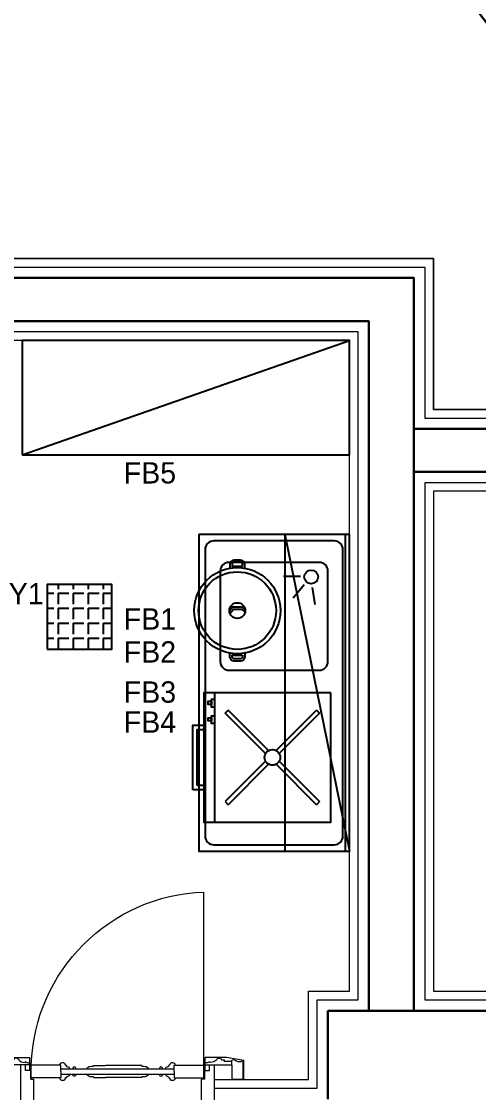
# Model space of a CAD drawing. Header units: millimetres. Extents: x 4346 to 24970, y -10214 to -5839.
# Drawn here: x 20909.2 to 21121.5, y -7308.8 to -6811.8 of the extents above; entities that cross this region are included whole.
import ezdxf

# ---------------------------------------------------------------- set-up
doc = ezdxf.new("R2010")
doc.units = ezdxf.units.MM
doc.layers.add('a_mermer', color=143, linetype='Continuous', lineweight=0, transparency=0.2)
doc.layers.add('a_parke', color=35, linetype='Continuous', lineweight=0, transparency=0.2)
for name, color, linetype, lineweight in [('Duvar', 7, 'Continuous', 30), ('duvar mevcut', 55, 'Continuous', 30), ('kırılabilir duvar', 163, 'Continuous', 30), ('QAPI_UST_KESIM', 1, 'Continuous', 5), ('WL - ALÇIPAN KAPLAMA', 30, 'Continuous', 15)]:
    doc.layers.add(name, color=color, linetype=linetype, lineweight=lineweight)
doc.layers.add('MUTFAKEKİPMAN', color=1, linetype='Continuous')
doc.layers.add('S2000-002 Çizgi', color=1, linetype='Continuous')
doc.styles.add('TAKSİM', font='GOTHIC.TTF', dxfattribs={"height": 20})

# ---------------------------------------------------------------- blocks, each defined once
blk = doc.blocks.new('kapipervaz')
at = {"layer": 'QAPI_UST_KESIM'}
for p, q in [((76393.1638356929, 185959.695315808), (76395.20684700957, 185959.695315808)), ((76393.1638356929, 185959.695315808), (76393.1638356929, 185956.2743294842)), ((76395.20684700957, 185959.695315808), (76395.20684700957, 185957.153009029)), ((76405.5725772633, 185957.186470762), (76405.5725772633, 185963.6807021952)), ((76405.5725772633, 185963.6807021952), (76410.76383569294, 185963.6807021952)), ((76410.76383569294, 185963.6807021952), (76410.76383569294, 185955.6807021952)), ((76393.1638356929, 185957.153009029), (76405.5725772633, 185957.153009029)), ((76402.17270465502, 185954.9110869108), (76400.76651754006, 185954.9110869108)), ((76405.5725772633, 185955.4799328736), (76402.17270465502, 185955.4799328736)), ((76402.17270465502, 185955.4799328736), (76402.17270465502, 185954.9110869108)), ((76405.5725772633, 185957.186470762), (76405.5725772633, 185955.4799328736)), ((76405.5725772633, 185955.4799328736), (76405.5725772633, 185955.0919742851)), ((76407.00369297907, 185955.0524700655), (76407.19150859996, 185955.0524700655))]:
    blk.add_line(p, q, dxfattribs=at)
for centre, radius, start, end in [((76393.31254312303, 185956.2892656081), 0.1542497506080976, 164.5943422603598, 245.8606193306625), ((76393.65526630911, 185953.5681765914), 2.612043186259016, 60.47103065887906, 98.93762662538923), ((76395.16244571957, 185956.0066962178), 0.2752979324185109, 217.022193730535, 348.7051458961134), ((76395.72266867508, 185952.3472876665), 3.617153806992257, 35.94993502471974, 94.60262331255531), ((76399.62982940911, 185955.0699400055), 1.147734382486665, 211.4655184322765, 352.0443927810945), ((76406.29563616018, 185955.3439616222), 0.7657099884225294, 199.2135385886536, 337.6241029743033), ((76409.03012128099, 185953.0351291626), 2.729498288994884, 74.45502487417163, 132.346169137744), ((76410.26077239358, 185955.7956157214), 0.516021125181026, 194.6871218956037, 347.1328320216811)]:
    blk.add_arc(centre, radius, start, end, dxfattribs=at)
blk = doc.blocks.new('papuc1')
at = {"layer": 'QAPI_UST_KESIM'}
for p, q in [((76393.19325351737, 185928.5666026515), (76401.29325351739, 185930.0666026516)), ((76401.29325351737, 185930.0666026516), (76411.19325351738, 185930.0666026516)), ((76411.19325351738, 185925.7090189031), (76411.19325351738, 185930.0666026516)), ((76393.19325351737, 185920.013139361), (76393.19325351737, 185928.5666026515))]:
    blk.add_line(p, q, dxfattribs=at)
blk = doc.blocks.new('k19')
at = {"layer": 'QAPI_UST_KESIM'}
for p, q in [((-83.89999999848078, -33.25346515767069), (-83.8999999984917, 37.85346515782567)), ((-78.99999999846841, 31.75346515784895), (-78.99999999846841, 37.85446508249424)), ((-78.99999999846841, 37.8039651201716), (-78.99999999846841, 31.8039651201716)), ((-65.22081599785815, 37.8039651201716), (-78.99999999846841, 37.8039651201716)), ((-65.2208159978727, 34.71324464144618), (-65.22081599785815, 37.8039651201716)), ((-12.61310922815392, 36.00291695511896), (-65.2208159978727, 36.00291695514079)), ((-65.2208159978727, 34.81424456604873), (-65.22081599785815, 31.80396512017523)), ((-62.90159413218134, 37.89106642831666), (-63.20934441024656, 37.89106642831666)), ((-61.25580017223183, 36.00291695516989), (-61.25580017224638, 36.58097586022541)), ((-50.15664650199687, 37.19093410919504), (-50.15664650199687, 37.50291695514079)), ((-50.15664650199687, 37.50291695514079), (-33.31555910681709, 37.50291695515534)), ((-27.67727872413161, 37.50291695513351), (-33.31555910681709, 37.50291695515534)), ((-27.67727872413161, 37.19093410918776), (-27.67727872413161, 37.50291695513351)), ((-16.54419982627951, 36.00291695514807), (-16.54419982626496, 36.58097586020358)), ((-14.89840586632999, 37.89106642829483), (-14.59065558826478, 37.89106642829483)), ((-12.57918400065319, 37.8039651201716), (1.19999999994252, 37.8039651201716)), ((-12.57918400065319, 34.71324464144618), (-12.57918400065319, 37.8039651201716)), ((-12.57918400065319, 34.81424456604873), (-12.57918400065319, 31.80396512017523)), ((1.200000000000728, 31.8039651201716), (1.200000000000728, 37.85446508249424)), ((6.100000000005821, -33.25346515767069), (6.100000000024011, 37.85346515782567)), ((-79.1999999984655, 31.25346515781985), (-77.79999999847132, 31.25346515781985)), ((-65.22081599785815, 31.80396512017523), (-78.99999999846841, 31.8039651201716)), ((-77.79999999847496, -33.25346515767069), (-77.79999999847132, 31.25346515781985)), ((-12.61310922815392, 33.52457225237595), (-65.2208159978727, 33.52457225235412)), ((-62.90159413218134, 31.63642277917825), (-63.20934441024656, 31.63642277917825)), ((-61.25580017223183, 33.52457225232502), (-61.25580017224638, 32.9465133472695)), ((-50.15664650199687, 32.33655509829987), (-50.15664650199687, 32.02457225235412)), ((-50.15664650199687, 32.02457225235412), (-33.31555910681709, 32.02457225233957)), ((-27.67727872413161, 32.02457225236139), (-33.31555910681709, 32.02457225233957)), ((-27.67727872413161, 32.33655509830714), (-27.67727872413161, 32.02457225236139)), ((-16.54419982627951, 33.52457225234684), (-16.54419982626496, 32.94651334729133)), ((-14.89840586632999, 31.63642277920007), (-14.59065558826478, 31.63642277920007)), ((-12.57918400065319, 31.80396512017523), (1.200000000000728, 31.8039651201716)), ((0, -33.25346515767069), (3.637978807091713e-12, 31.25346515781985)), ((1.399999999997817, 31.25346515781985), (3.637978807091713e-12, 31.25346515781985)), ((-79.59999999847787, -33.25346515767069), (-77.79999999847496, -33.25346515767069)), ((1.80000000000291, -33.25346515767069), (0, -33.25346515767069))]:
    blk.add_line(p, q, dxfattribs=at)
for points in [[(-78.99999999846841, 37.85446508249424), (-78.99999999846841, 118.0544650809634)], [(-79.59999999844513, 37.82769502658903), (-79.1999999984655, 37.82769502653082), (-79.1999999984655, 31.25346515781985)], [(1.399999999997817, 31.25346515781985), (1.399999999997817, 37.82769502653082), (1.799999999933789, 37.82769502653082)]]:
    blk.add_lwpolyline(points, dxfattribs=at)
for points in [[(-59.78972539980532, 36.00291695514079), (-59.78972539980532, 36.50291695514079), (-59.53972539980532, 36.50291695514079, -0.9999999999999998), (-58.53972539980532, 36.50291695514079), (-58.28972539980532, 36.50291695514079), (-58.28972539980532, 36.00291695514079)], [(-19.54419982632317, 35.97740845488352), (-19.54419982632317, 36.47740845488352), (-19.29419982632317, 36.47740845488352, -0.9999999999999998), (-18.29419982632317, 36.47740845488352), (-18.04419982632317, 36.47740845488352), (-18.04419982632317, 35.97740845488352)], [(-59.78972539980532, 33.52457225235412), (-59.78972539980532, 33.02457225235412), (-59.53972539980532, 33.02457225235412, 0.9999999999999998), (-58.53972539980532, 33.02457225235412), (-58.28972539980532, 33.02457225235412), (-58.28972539980532, 33.52457225235412)], [(-19.54419982632317, 33.55008075261139), (-19.54419982632317, 33.05008075261139), (-19.29419982632317, 33.05008075261139, 0.9999999999999998), (-18.29419982632317, 33.05008075261139), (-18.04419982632317, 33.05008075261139), (-18.04419982632317, 33.55008075261139)]]:
    blk.add_lwpolyline(points, format="xyb", dxfattribs=at)
for centre, radius, start, end in [((-81.82645497076373, 35.02801011020301), 83.07455129414042, 1.949757155424964, 88.05024284450818), ((-64.40469098109679, 37.77381391067956), 1.201083501398388, 5.60226751866977, 180.4803459106134), ((-61.02235357144309, 38.56304686843851), 1.995771228625129, 199.6760773814829, 263.2826994387092), ((-51.52506371106938, 35.25425466433717), 1.922057722509763, 94.51434297176311, 156.6514180660209), ((-50.73939555062316, 24.10581062697656), 13.09809348717394, 87.45000398561116, 94.10206353810783), ((-27.09452967550533, 24.10581062696929), 13.09809348717394, 85.89793646189217, 92.54999601438882), ((-26.30886151505911, 35.25425466432989), 1.922057722509763, 23.34858193397906, 85.48565702823691), ((-16.77764642706825, 38.56304686841668), 1.995771228625129, 276.7173005612908, 340.323922618517), ((-13.39530901741455, 37.77381391065774), 1.201083501398388, 359.5196540893866, 174.3977324813303), ((-64.40469098109679, 31.75367529681535), 1.201083501398388, 179.5196540893866, 354.3977324813302), ((-61.02235357144309, 30.9644423390564), 1.995771228625129, 96.71730056129074, 160.3239226185171), ((-51.52506371106938, 34.27323454315774), 1.922057722509763, 203.348581933979, 265.4856570282369), ((-50.73939555062316, 45.42167858051835), 13.09809348717394, 265.8979364618922, 272.5499960143888), ((-27.09452967550533, 45.42167858052562), 13.09809348717394, 267.4500039856112, 274.1020635381078), ((-26.30886151505911, 34.27323454316502), 1.922057722509763, 274.5143429717631, 336.6514180660209), ((-16.77764642706825, 30.96444233907823), 1.995771228625129, 19.67607738148295, 83.28269943870924), ((-13.39530901741455, 31.75367529683717), 1.201083501398388, 185.6022675186697, 0.4803459106134681)]:
    blk.add_arc(centre, radius, start, end, dxfattribs=at)
at = {"layer": 'QAPI_UST_KESIM', "extrusion": (0, 0, -1), "xscale": -1, "zscale": -1}
for name, p in [('papuc1', (76490.79325351585, -185888.7131374936)), ('kapipervaz', (76391.36383569299, -185990.3807003349))]:
    blk.add_blockref(name, p, dxfattribs=at)
at = {"layer": 'QAPI_UST_KESIM', "extrusion": (0, 0, -1), "xscale": -1, "zscale": -1, "rotation": 180}
for name, p in [('kapipervaz', (-76313.56383569451, 185994.9807040556)), ('papuc1', (-76412.99325351737, 185893.3131412142))]:
    blk.add_blockref(name, p, dxfattribs=at)
at = {"layer": 'QAPI_UST_KESIM', "xscale": -1, "rotation": 180}
for name, p in [('kapipervaz', (-76391.36383569293, 185994.9807040556)), ('papuc1', (-76490.7932535158, 185893.3131412142))]:
    blk.add_blockref(name, p, dxfattribs=at)
at = {"layer": 'QAPI_UST_KESIM', "xscale": -1}
for name, p in [('papuc1', (76412.99325351731, -185888.7131374936)), ('kapipervaz', (76313.56383569445, -185990.3807003349))]:
    blk.add_blockref(name, p, dxfattribs=at)
blk = doc.blocks.new('A$C16AF2D51')
at = {"layer": 'MUTFAKEKİPMAN'}
blk.add_line((6.645005796777696, 9.99999999999909), (10.64029430042683, 9.99999999999909), dxfattribs=at)
for points in [[(5.796777259092778e-06, 63.99999999999909), (5.796777259092778e-06, 9.99999999999909), (60.00000579677726, 9.99999999999909), (60.00000579677726, 63.99999999999909)], [(5.796777259092778e-06, 63.99999999999909), (5.796777259092778e-06, 4.999999999999091), (60.00000579677726, 4.999999999999091), (60.00000579677726, 63.99999999999909)], [(3.000005796777259, 9.99999999999909), (6.645005796777696, 9.99999999999909), (6.645005796777696, 8.542000000000371), (3.000005796777259, 8.542000000000371)], [(10.64029430042683, 9.99999999999909), (14.28529430042727, 9.99999999999909), (14.28529430042727, 8.542000000000371), (10.64029430042683, 8.542000000000371)], [(3.967112735805131, 8.542000000000371), (5.425112735805669, 8.542000000000371), (5.425112735805669, 7.084000000001652), (3.967112735805131, 7.084000000001652)], [(11.6074012394547, 8.542000000000371), (13.06540123945524, 8.542000000000371), (13.06540123945524, 7.084000000001652), (11.6074012394547, 7.084000000001652)], [(45.00000579677726, -9.094947017729282e-13), (15.00000579677726, -9.094947017729282e-13), (15.00000579677726, 4.999999999999091), (45.00000579677726, 4.999999999999091)], [(43.00000579677726, 1.999999999999091), (17.00000579677726, 1.999999999999091), (17.00000579677726, 4.999999999999091), (43.00000579677726, 4.999999999999091)]]:
    blk.add_lwpolyline(points, close=True, dxfattribs=at)
for points in [[(8.079695579994222, 57.42203693187639), (9.493909142367556, 58.83625049424973)], [(8.079695579994222, 57.42203693187639), (26.82744952693611, 38.67428298493633)], [(9.493909142367556, 58.83625049424973), (28.24166308930762, 40.08849654730784)], [(31.85774621983364, 40.18789426289641), (50.50610245118696, 58.83625049424973)], [(33.27195978220698, 38.77368070052307), (51.9203160135603, 57.42203693187639)], [(50.50610245118696, 58.83625049424973), (51.9203160135603, 57.42203693187639)], [(26.72805181134754, 35.0581998544103), (8.079695579994222, 16.40984362305699)], [(33.17256206661841, 35.15759756999887), (51.9203160135603, 16.40984362305699)], [(28.14226537372087, 33.64398629203697), (9.493909142367556, 14.99563006068365)], [(31.7583485042469, 33.74338400762554), (50.50610245118696, 14.99563006068365)], [(9.493909142367556, 14.99563006068365), (8.079695579994222, 16.40984362305699)], [(50.50610245118696, 14.99563006068365), (51.9203160135603, 16.40984362305699)]]:
    blk.add_lwpolyline(points, dxfattribs=at)
blk.add_circle((30.00000579677726, 36.91594027746669), 3.627241701654384, dxfattribs=at)
blk = doc.blocks.new('A$C29DC7081')
at = {"layer": 'S2000-002 Çizgi'}
for points in [[(3.736285539522214, 23.44524431142236), (1.999844880010642, 23.44524431142236, 0.4142135623730951), (-0.0001551199893583544, 21.44524431142236), (-0.0001551199893583544, 18.55475568857764, 0.4142135623730951), (1.999844880010642, 16.55475568857764), (3.736285539522214, 16.55475568857764)], [(43.13833074707873, 23.44524431142236), (44.8747714065903, 23.44524431142236, -0.4142135623730951), (46.8747714065903, 21.44524431142236), (46.8747714065903, 18.55475568857764, -0.4142135623730951), (44.8747714065903, 16.55475568857764), (43.13833074707873, 16.55475568857764)]]:
    blk.add_lwpolyline(points, format="xyb", dxfattribs=at)
for points in [[(2.829287159407613, 22.44524431142236), (1.999844880010642, 22.44524431142236, 0.4142135623730993), (0.9998448800106416, 21.44524431142236), (0.9998448800106416, 18.55475568857764, 0.4142135623731038), (1.999844880010642, 17.55475568857764), (2.829287159407613, 17.55475568857764)], [(44.04532912719333, 22.44524431142236), (44.8747714065903, 22.44524431142236, -0.4142135623730993), (45.8747714065903, 21.44524431142236), (45.8747714065903, 18.55475568857764, -0.4142135623731038), (44.8747714065903, 17.55475568857764), (44.04532912719333, 17.55475568857764)]]:
    blk.add_lwpolyline(points, format="xyb", close=True, dxfattribs=at)
for points in [[(23.38089422520716, 16.34552758256723), (21.71462359626094, 17.74333184058196), (21.71462359626094, 22.30651701896932), (23.11919157971533, 23.65207157188706)], [(24.7948183380031, 16.60028321571008), (22.71462359626094, 18.20942712040232), (22.71462359626094, 21.87967872042282), (24.12559582198264, 23.59543713802304)]]:
    blk.add_lwpolyline(points, dxfattribs=at)
for radius in [20, 18, 3.660725084202026]:
    blk.add_circle((23.43730814330047, 20), radius, dxfattribs=at)

msp = doc.modelspace()

# ---------------------------------------------------------------- hatches: boundary and pattern name
at = {"layer": 'Duvar'}
h = msp.add_hatch(color=256, dxfattribs=at)
h.dxf.hatch_style = 1
h.paths.add_polyline_path([(19061.44309807078, -10136.76829734504), (24892.43707807079, -10136.76829734504), (24892.43707807079, -6058.853834345038), (19061.44309807078, -6058.853834345038)], flags=16)
h.paths.add_polyline_path([(18983.87749807078, -10214.33389734504), (24970.00267807079, -10214.33389734504), (24970.00267807079, -5981.288234345038), (18983.87749807078, -5981.288234345038)])
at = {"layer": 'Duvar', "true_color": 0x636466}
h = msp.add_hatch(color=251, dxfattribs=at)
h.dxf.hatch_style = 1
h.paths.add_polyline_path([(19113.15349807078, -10085.05789734504), (24840.72667807079, -10085.05789734504), (24840.72667807079, -6110.564234345038), (19113.15349807078, -6110.564234345038)], flags=16)
h.paths.add_polyline_path([(19061.44309807078, -10136.76829734504), (24892.43707807079, -10136.76829734504), (24892.43707807079, -6058.853834345038), (19061.44309807078, -6058.853834345038)])
at = {"layer": 'Duvar'}
h = msp.add_hatch(color=256, dxfattribs=at)
h.dxf.hatch_style = 1
h.paths.add_polyline_path([(19143.31789807078, -10054.89349734504), (24810.56227807079, -10054.89349734504), (24810.56227807079, -6140.728634345041), (19143.31789807078, -6140.728634345041)], flags=16)
h.paths.add_polyline_path([(19113.15349807078, -10085.05789734504), (24840.72667807079, -10085.05789734504), (24840.72667807079, -6110.564234345038), (19113.15349807078, -6110.564234345038)])
at = {"layer": 'MUTFAKEKİPMAN'}
h = msp.add_hatch(dxfattribs=at)
h.set_pattern_fill('ANGLE', color=256, angle=630.0000000000001)
h.set_pattern_definition([(270, (15387.06189496493, -4918.673386354054), (6.985, 1.297690322819841e-14), [5.079999999999997, -1.904999999999999]), (359.9999999999999, (15387.06189496493, -4918.673386354054), (-1.21997471109608e-14, 6.985), [5.079999999999996, -1.904999999999999])])
h.paths.add_polyline_path([(20951.20687471809, -7073.014048929914), (20951.20687471809, -7103.014048929914), (20921.20687471809, -7103.014048929914), (20921.20687471809, -7073.014048929914)])

# ---------------------------------------------------------------- linework, layer by layer
at = {"layer": 'a_mermer'}
msp.add_lwpolyline([(20211.50294392299, -6791.783364617291), (20211.50294392299, -6791.783364617291), (20211.50294392299, -6763.783364617291), (21447.50294392299, -6763.783364617291), (21447.50294392299, -6677.783364617291), (21483.00294392299, -6677.783364617291), (21483.00294392299, -6619.783364617291), (21447.50294392299, -6619.783364617291), (21447.50294392299, -6465.783364617291), (21645.50294392299, -6465.783364617291), (21645.50294392299, -6619.783364617291), (21610.00294392299, -6619.783364617291), (21610.00294392299, -6677.783364617291), (21645.50294392299, -6677.783364617291), (21645.50294392299, -6763.783364617291), (21961.50294392299, -6763.783364617291), (21961.50294392299, -6921.783364617291), (21952.50294392299, -6921.783364617291), (21952.50294392299, -6991.783364617291), (21100.50294392299, -6991.783364617291), (21100.50294392299, -6921.783364617291), (20211.50294392299, -6921.783364617291), (20211.50294392299, -6791.783364617291)], dxfattribs=at)
at = {"layer": 'Duvar'}
for p, q in [((21152.50294392299, -7000.783364617292), (21091.50294392299, -7000.783364617292)), ((21152.50294392299, -7020.783364617292), (21091.50294392299, -7020.783364617292))]:
    msp.add_line(p, q, dxfattribs=at)
msp.add_circle((20683.08268248977, -7143.740961266652), 552.503874373961, dxfattribs=at)
at = {"layer": 'duvar mevcut', "lineweight": 30}
for points in [[(21051.50294392299, -7270.783364617292), (21761.50294392299, -7270.783364617292)], [(21051.50294392299, -7270.783364617292), (21051.50294392299, -7311.783364617292)]]:
    msp.add_lwpolyline(points, dxfattribs=at)
at = {"layer": 'kırılabilir duvar', "lineweight": 30}
msp.add_lwpolyline([(21091.50294392299, -7270.783364617292), (21091.50294392299, -6930.783364617292), (20410.15838332321, -6930.783364617292), (20410.15838332321, -6950.783364617292), (21070.50294392299, -6950.783364617292), (21070.50294392299, -7270.783364617292)], dxfattribs=at)
at = {"layer": 'MUTFAKEKİPMAN'}
for p, q in [((20909.50294392299, -7012.783364617292), (21061.50294392299, -6959.783364617292)), ((21031.50294392299, -7049.783364617292), (21061.50294392298, -7196.783364617292)), ((21038.79276535942, -7069.302202999254), (21030.90220832931, -7069.302202999254)), ((21040.45584373667, -7073.210857950468), (21035.44794032832, -7079.308545520203)), ((21044.26508593517, -7074.441040740982), (21045.37775374218, -7082.252753779537))]:
    msp.add_line(p, q, dxfattribs=at)
for points in [[(20909.50294392299, -7012.783364617292), (21061.50294392299, -7012.783364617292), (21061.50294392299, -6959.783364617292), (20909.50294392299, -6959.783364617292)], [(20991.50294392299, -7049.783364617292), (20991.50294392299, -7196.783364617292), (21061.50294392299, -7196.783364617292), (21061.50294392299, -7049.783364617292)], [(21061.50294392298, -7196.783364617292), (21061.50294392299, -7049.783364617292), (21031.50294392299, -7049.783364617292), (21031.50294392298, -7196.783364617292)], [(21059.50294392299, -7049.783364617292), (21059.50294392299, -7196.783364617292), (21061.50294392299, -7196.783364617292), (21061.50294392299, -7049.783364617292)], [(20921.20687471809, -7103.014048929914), (20951.20687471809, -7103.014048929914), (20951.20687471809, -7073.014048929914), (20921.20687471809, -7073.014048929914)]]:
    msp.add_lwpolyline(points, close=True, dxfattribs=at)
for points in [[(20994.50294392299, -7056.783364617288), (20994.50294392299, -7189.783364617288, 0.4142135623730919), (20998.50294392299, -7193.783364617288), (21054.50294392299, -7193.783364617292, 0.4142135623731057), (21058.50294392299, -7189.783364617292), (21058.50294392299, -7056.783364617288, 0.4142135623730951), (21054.50294392299, -7052.783364617288), (20998.50294392299, -7052.783364617288, 0.4142135623730844)], [(21001.50294392299, -7066.783364617288), (21001.50294392299, -7108.783364617288, 0.4142135623730951), (21005.50294392299, -7112.783364617288), (21047.50294392299, -7112.783364617288, 0.4142135623730951), (21051.50294392299, -7108.783364617288), (21051.50294392299, -7066.783364617288, 0.4142135623730951), (21047.50294392299, -7062.783364617288), (21005.50294392299, -7062.783364617288, 0.4142135623730951)]]:
    msp.add_lwpolyline(points, format="xyb", close=True, dxfattribs=at)
msp.add_circle((21043.75830048333, -7069.497572639645), 3.187919533039349, dxfattribs=at)
at = {"layer": 'WL - ALÇIPAN KAPLAMA'}
for points in [[(20365.15838332171, -6921.783364617305), (20410.15838332321, -6921.783364617292), (21100.50294392299, -6921.783364617292), (21100.50294392299, -6991.783364617292), (21161.50294392299, -6991.783364617292), (21161.50294392299, -7029.783364617292), (21100.50294392299, -7029.783364617292), (21100.50294392299, -7261.783364617292), (21322.50294392299, -7261.783364617292), (21322.50294392299, -7029.783364617292), (21261.50294392299, -7029.783364617292), (21261.50294392299, -6991.783364617292), (21764.4827847812, -6991.783364617292)], [(20365.15838332171, -6925.783364617305), (20410.15838332321, -6925.783364617292), (21096.50294392299, -6925.783364617292), (21096.50294392299, -6995.783364617292), (21157.50294392299, -6995.783364617292), (21157.50294392299, -7025.783364617292), (21096.50294392299, -7025.783364617292), (21096.50294392299, -7265.783364617292), (21326.50294392299, -7265.783364617292), (21326.50294392299, -7025.783364617292), (21265.50294392299, -7025.783364617292), (21265.50294392299, -6995.783364617292), (21764.4827847812, -6995.783364617292)], [(20998.84750452276, -7306.783364617292), (21046.50294392299, -7306.783364617292), (21046.50294392299, -7265.783364617292), (21065.50294392299, -7265.783364617292), (21065.50294392299, -6955.783364617292), (20410.15838332321, -6955.783364617292), (20365.15838332172, -6955.783364617294)], [(20998.84750452276, -7302.783364617292), (21042.50294392299, -7302.783364617292), (21042.50294392299, -7261.783364617292), (21061.50294392299, -7261.783364617292), (21061.50294392299, -6959.783364617292), (20410.15838332321, -6959.783364617292), (20365.15838332172, -6959.783364617294)]]:
    msp.add_lwpolyline(points, dxfattribs=at)

# ---------------------------------------------------------------- block references
at = {"layer": 'a_parke', "xscale": -1}
msp.add_blockref('k19', (20914.94750452427, -7333.792021212559), dxfattribs=at)
at = {"layer": 'MUTFAKEKİPMAN', "rotation": 270.0000000000002}
msp.add_blockref('A$C16AF2D51', (20988.84132763751, -7123.268881065032), dxfattribs=at)
at = {"layer": 'S2000-002 Çizgi', "rotation": 270}
msp.add_blockref('A$C29DC7081', (20989.44883044261, -7061.701169918488), dxfattribs=at)

# ---------------------------------------------------------------- texts
at = {"style": 'TAKSİM'}
for s, p in [('FB5', (20956.73923376276, -7026.164629258474)), ('Y1', (20903.30451899693, -7082.245697842052)), ('FB1', (20956.73923376276, -7093.969006915722)), ('FB2', (20956.73923376276, -7109.258239068928)), ('FB3', (20956.73923376276, -7127.871206313604)), ('FB4', (20956.73923376276, -7141.83093174711))]:
    msp.add_text(s, height=9.9, dxfattribs=at).set_placement(p)

doc.saveas('drawing.dxf')
